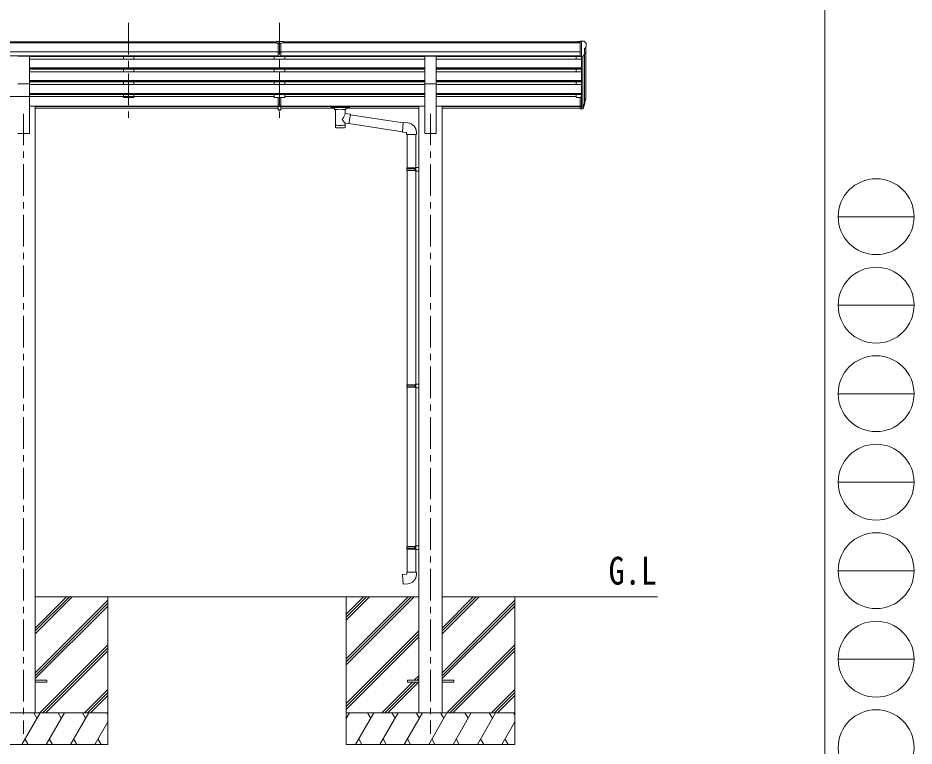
# Model space of a CAD drawing. Units: millimetres at full size, sheet at 1:30; details may follow other scales. Extents: x -8432 to 8432, y -5820 to 5820.
# Drawn here: x 4181 to 8432, y -3562 to -106 of the extents above; entities that cross this region are included whole.
import ezdxf
from ezdxf.enums import TextEntityAlignment as Align

# ---------------------------------------------------------------- set-up
doc = ezdxf.new("R2010")
doc.units = ezdxf.units.MM
doc.header["$LTSCALE"] = 30
doc.linetypes.add('CHAIN1', pattern=[8, 5, -1, 1, -1])
for name, color, linetype, lineweight in [('0-0_0', 7, 'Continuous', 9), ('0-1_本体', 5, 'CHAIN1', 9), ('0-3_ELV2', 4, 'Continuous', 9), ('0-9_OUTLINE', 7, 'Continuous', 9), ('F-0_240', 7, 'Continuous', 9)]:
    doc.layers.add(name, color=color, linetype=linetype, lineweight=lineweight)
doc.layers.add('0-7_SHAPE', color=7, linetype='Continuous')
doc.styles.add('ＭＳ ゴシック', font='')
doc.styles.get('ＭＳ ゴシック').set_extended_font_data('MS Gothic')

msp = doc.modelspace()

# ---------------------------------------------------------------- linework, layer by layer
at = {"layer": '0-0_0'}
for p, q in [((4263.53, -3030.15), (4439.16, -2854.52)), ((4263.53, -3016.01), (4425.02, -2854.52)), ((4263.53, -3001.87), (4410.88, -2854.52)), ((4263.53, -2854.52), (6083.13, -2854.52)), ((4263.53, -3214), (4608.33, -2869.2)), ((4263.53, -3228.14), (4608.33, -2883.34)), ((4608.33, -2854.52), (4608.33, -3554.52)), ((5738.33, -2854.52), (5738.33, -3554.52)), ((5738.33, -3148.7), (6032.51, -2854.52)), ((5738.33, -3162.84), (6046.65, -2854.52)), ((5738.33, -3176.98), (6060.79, -2854.52)), ((5738.33, -2964.85), (5848.66, -2854.52)), ((5738.33, -2950.71), (5834.52, -2854.52)), ((5738.33, -2936.57), (5820.38, -2854.52)), ((6193.53, -2854.52), (7214.33, -2854.52)), ((6193.53, -3030.15), (6369.16, -2854.52)), ((6193.53, -3016.01), (6355.02, -2854.52)), ((6193.53, -3001.87), (6340.88, -2854.52)), ((6193.53, -3214), (6538.33, -2869.2)), ((6193.53, -3228.14), (6538.33, -2883.34)), ((6538.33, -2854.52), (6538.33, -3554.52)), ((4263.53, -3242.28), (4608.33, -2897.48)), ((6193.53, -3242.28), (6538.33, -2897.48)), ((5738.33, -3360.83), (6083.13, -3016.03)), ((5738.33, -3374.97), (6083.13, -3030.17)), ((5738.33, -3389.11), (6083.13, -3044.31)), ((4285.14, -3404.52), (4608.33, -3081.33)), ((4299.28, -3404.52), (4608.33, -3095.47)), ((6215.14, -3404.52), (6538.33, -3081.33)), ((6229.28, -3404.52), (6538.33, -3095.47)), ((4313.42, -3404.52), (4608.33, -3109.61)), ((6243.42, -3404.52), (6538.33, -3109.61)), ((6061.27, -3250.02), (6083.13, -3228.16)), ((5906.77, -3404.52), (6052.27, -3259.02)), ((5920.91, -3404.52), (6066.41, -3259.02)), ((5935.06, -3404.52), (6080.56, -3259.02)), ((6075.41, -3250.02), (6083.13, -3242.3)), ((4497.27, -3404.52), (4608.33, -3293.46)), ((4511.41, -3404.52), (4608.33, -3307.6)), ((6427.27, -3404.52), (6538.33, -3293.46)), ((6441.41, -3404.52), (6538.33, -3307.6)), ((4525.56, -3404.52), (4608.33, -3321.75)), ((6455.56, -3404.52), (6538.33, -3321.75)), ((4608.33, -3404.52), (3808.33, -3404.52)), ((4199.49, -3554.52), (4286.09, -3404.52)), ((4271.09, -3430.5), (4256.09, -3404.52)), ((4314.96, -3554.52), (4401.56, -3404.52)), ((4386.56, -3430.5), (4371.56, -3404.52)), ((4430.43, -3554.52), (4517.03, -3404.52)), ((4487.03, -3404.52), (4502.03, -3430.5)), ((4602.5, -3404.52), (4608.33, -3414.62)), ((6538.33, -3404.52), (5738.33, -3404.52)), ((5738.33, -3432.02), (5754.21, -3404.52)), ((5783.08, -3554.52), (5869.68, -3404.52)), ((5854.68, -3430.5), (5839.68, -3404.52)), ((5898.55, -3554.52), (5985.15, -3404.52)), ((5970.15, -3430.5), (5955.15, -3404.52)), ((6014.02, -3554.52), (6100.62, -3404.52)), ((6085.62, -3430.5), (6070.62, -3404.52)), ((6129.49, -3554.52), (6216.09, -3404.52)), ((6201.09, -3430.5), (6186.09, -3404.52)), ((6244.96, -3554.52), (6331.56, -3404.52)), ((6316.56, -3430.5), (6301.56, -3404.52)), ((6360.43, -3554.52), (6447.03, -3404.52)), ((6417.03, -3404.52), (6432.03, -3430.5)), ((6532.5, -3404.52), (6538.33, -3414.62)), ((4545.9, -3554.52), (4608.33, -3446.38)), ((6475.9, -3554.52), (6538.33, -3446.38)), ((3808.33, -3554.52), (4608.33, -3554.52)), ((4214.49, -3528.54), (4229.48, -3554.52)), ((4329.96, -3528.54), (4344.95, -3554.52)), ((4445.43, -3528.54), (4460.42, -3554.52)), ((4560.9, -3528.54), (4575.89, -3554.52)), ((5738.33, -3554.52), (6538.33, -3554.52)), ((5798.07, -3528.54), (5813.07, -3554.52)), ((5913.54, -3528.54), (5928.54, -3554.52)), ((6029.02, -3528.54), (6044.02, -3554.52)), ((6144.49, -3528.54), (6159.48, -3554.52)), ((6259.96, -3528.54), (6274.95, -3554.52)), ((6375.43, -3528.54), (6390.42, -3554.52)), ((6490.9, -3528.54), (6505.89, -3554.52))]:
    msp.add_line(p, q, dxfattribs=at)
at = {"layer": '0-1_本体'}
for p, q in [((4706.33, -130.12), (4706.33, -607.63)), ((5422.33, -130.12), (5422.33, -607.63)), ((4208.33, -560.95), (4208.33, -3504.52)), ((6138.33, -560.95), (6138.33, -3504.52))]:
    msp.add_line(p, q, dxfattribs=at)
at = {"layer": '0-3_ELV2'}
for p, q in [((5405.83, -219.24), (-299.17, -219.24)), ((5405.83, -224.46), (-299.17, -224.46)), ((5405.83, -225.67), (5405.83, -217.83)), ((5405.83, -225.67), (5415.83, -225.67)), ((5422.33, -226.49), (5415.83, -226.09)), ((5415.83, -227.67), (5428.83, -227.67)), ((5428.83, -226.15), (5422.33, -226.47)), ((5428.83, -289.3), (5428.83, -224.02)), ((6847.83, -219.24), (5438.83, -219.24)), ((6847.83, -224.46), (5438.83, -224.46)), ((6847.83, -217.64), (6837.83, -217.73)), ((6837.83, -219.24), (6837.83, -217.73)), ((6847.83, -289.62), (6847.83, -217.64)), ((6866.33, -217.64), (6847.83, -217.64)), ((6854.33, -290.62), (6854.33, -217.64)), ((6866.33, -217.64), (6868.66, -217.78)), ((6868.33, -252.15), (6868.33, -268.43)), ((6873.8, -248.82), (6868.48, -251.89)), ((6869.42, -218.21), (6873.49, -224.01)), ((6874.33, -248.22), (6874.33, -482.88)), ((6876.33, -227.01), (6876.33, -227.64)), ((5415.83, -267.99), (-299.17, -267.99)), ((5415.83, -285.84), (-299.17, -285.84)), ((4180.83, -288.27), (4235.83, -288.27)), ((4235.83, -420.07), (4235.83, -288.27)), ((5415.83, -289.19), (4235.83, -289.19)), ((4681.33, -289.09), (4681.33, -301.6)), ((4731.33, -289.09), (4731.33, -301.5)), ((5397.33, -289.09), (5397.33, -301.6)), ((5415.83, -269.19), (5422.33, -269.36)), ((5415.83, -288.24), (5422.33, -288.63)), ((5422.33, -269.36), (5428.83, -269.19)), ((5422.33, -288.63), (5428.83, -288.24)), ((6847.83, -267.99), (5428.83, -267.99)), ((6847.83, -285.84), (5428.83, -285.84)), ((6110.83, -289.19), (5428.83, -289.19)), ((5447.33, -289.09), (5447.33, -301.5)), ((6110.83, -420.07), (6110.83, -288.27)), ((6110.83, -288.27), (6165.83, -288.27)), ((6165.83, -420.07), (6165.83, -288.27)), ((6847.83, -289.19), (6165.83, -289.19)), ((6829.33, -289.09), (6829.33, -301.6)), ((6847.83, -289.62), (6854.33, -289.62)), ((6854.33, -290.62), (6859.54, -290.3)), ((6854.33, -290.62), (6854.33, -483.24)), ((6860.33, -290.15), (6860.34, -528.02)), ((6861.95, -288.81), (6870.96, -273.22)), ((6869.36, -275.99), (6869.36, -509.59)), ((4235.83, -301.6), (6110.83, -301.6)), ((5422.33, -301.6), (5422.33, -349.29)), ((6165.83, -301.6), (6854.33, -301.6)), ((4235.83, -343.48), (6110.83, -343.48)), ((4235.83, -344.97), (6110.83, -344.97)), ((4235.83, -349.29), (6110.83, -349.29)), ((4235.83, -362.15), (6110.83, -362.15)), ((4681.33, -349.29), (4681.33, -362.15)), ((4731.33, -349.29), (4731.33, -362.15)), ((5397.33, -349.29), (5397.33, -362.15)), ((5422.33, -362.15), (5422.33, -409.84)), ((5447.33, -349.29), (5447.33, -362.15)), ((6165.83, -343.48), (6854.33, -343.48)), ((6165.83, -344.97), (6854.33, -344.97)), ((6165.83, -349.29), (6854.33, -349.29)), ((6165.83, -362.15), (6854.33, -362.15)), ((6829.33, -349.29), (6829.33, -362.15)), ((4180.83, -420.07), (4235.83, -420.07)), ((4235.83, -404.02), (6110.83, -404.02)), ((4235.83, -405.52), (6110.83, -405.52)), ((4235.83, -409.84), (6110.83, -409.84)), ((4235.83, -420.07), (4235.83, -654.52)), ((4235.83, -422.7), (6110.83, -422.7)), ((4681.33, -409.84), (4681.33, -422.6)), ((4731.33, -409.84), (4731.33, -422.7)), ((5397.33, -409.84), (5397.33, -422.6)), ((5422.33, -470.39), (5422.33, -422.7)), ((5447.33, -409.84), (5447.33, -422.7)), ((6110.83, -420.07), (6110.83, -654.52)), ((6110.83, -420.07), (6165.83, -420.07)), ((6165.83, -404.02), (6854.33, -404.02)), ((6165.83, -405.52), (6854.33, -405.52)), ((6165.83, -409.84), (6854.33, -409.84)), ((6165.83, -420.07), (6165.83, -654.52)), ((6165.83, -422.7), (6854.33, -422.7)), ((6829.33, -409.84), (6829.33, -422.7)), ((4235.83, -464.57), (6110.83, -464.57)), ((4235.83, -466.07), (6110.83, -466.07)), ((6165.83, -464.57), (6854.33, -464.57)), ((6165.83, -466.07), (6854.33, -466.07)), ((4235.83, -478.93), (3965.33, -478.93)), ((5397.33, -478.93), (4015.33, -478.93)), ((4235.83, -470.39), (6110.83, -470.39)), ((4681.33, -470.39), (4681.33, -483.88)), ((4731.33, -483.88), (4681.33, -483.88)), ((4731.33, -470.39), (4731.33, -483.88)), ((5397.33, -470.39), (5397.33, -483.88)), ((5447.33, -483.88), (5397.33, -483.88)), ((5415.83, -543.6), (5415.83, -483.88)), ((5428.83, -543.6), (5428.83, -483.88)), ((5447.33, -470.39), (5447.33, -483.88)), ((6110.83, -478.93), (5447.33, -478.93)), ((6165.83, -470.39), (6854.33, -470.39)), ((6829.33, -478.93), (6165.83, -478.93)), ((6829.33, -470.39), (6829.33, -483.88)), ((6829.33, -483.88), (6847.83, -483.88)), ((6847.83, -483.24), (6847.83, -537.28)), ((6847.83, -483.24), (6854.33, -483.24)), ((6854.33, -483.24), (6854.33, -538.02)), ((6872.63, -496.06), (6869.36, -503.12)), ((6873.24, -497.43), (6869.36, -505.38)), ((6870.92, -508.71), (6870.58, -513.11)), ((4263.53, -525.52), (4235.83, -525.52)), ((4263.53, -525.52), (4263.53, -3404.52)), ((4263.53, -525.95), (5415.83, -525.95)), ((4263.53, -527.34), (5415.83, -527.34)), ((5415.83, -535.03), (4263.53, -535.03)), ((5415.83, -521.36), (5428.83, -521.36)), ((5415.83, -526.76), (5428.83, -526.76)), ((5415.83, -542.54), (5422.33, -542.94)), ((5422.33, -542.94), (5428.83, -542.54)), ((5428.83, -525.95), (6083.13, -525.95)), ((5428.83, -527.34), (6083.13, -527.34)), ((5682.83, -535.03), (5428.83, -535.03)), ((6083.13, -535.03), (5736.83, -535.03)), ((6083.13, -525.52), (6083.13, -3404.52)), ((6083.13, -525.52), (6110.83, -525.52)), ((6193.53, -525.52), (6165.83, -525.52)), ((6193.53, -525.52), (6193.53, -3404.52)), ((6193.53, -525.95), (6847.83, -525.95)), ((6193.53, -527.34), (6847.83, -527.34)), ((6847.83, -535.03), (6193.53, -535.03)), ((6847.83, -523.38), (6854.33, -523.38)), ((6847.83, -528.25), (6854.33, -528.25)), ((6847.83, -537.28), (6854.33, -537.28)), ((6854.33, -528.27), (6859.46, -528.27)), ((6854.33, -530.08), (6859.17, -530.08)), ((6854.33, -538.02), (6859.17, -538.02)), ((6860.76, -527.6), (6868.52, -512.19)), ((6869.97, -512.55), (6861.77, -528.73)), ((6870.58, -513.11), (6861.77, -536.66)), ((4180.83, -654.52), (4235.83, -654.52)), ((6110.83, -654.52), (6165.83, -654.52)), ((4263.53, -3250.02), (4318.33, -3250.02)), ((4263.53, -3259.02), (4318.33, -3259.02)), ((4318.33, -3250.02), (4318.33, -3259.02)), ((6028.33, -3250.02), (6028.33, -3259.02)), ((6083.13, -3250.02), (6028.33, -3250.02)), ((6083.13, -3259.02), (6028.33, -3259.02)), ((6248.33, -3250.02), (6193.53, -3250.02))]:
    msp.add_line(p, q, dxfattribs=at)
for points in [[(5405.83, -217.83), (5423.83, -217.67), (5438.83, -217.8)], [(5428.83, -289.3), (5422.33, -289.7), (5415.83, -289.3), (5415.83, -223.96)], [(5428.83, -225.63), (5438.83, -225.54), (5438.83, -217.8)], [(5428.83, -270.3), (5425.57, -270.38), (5422.33, -270.46), (5419.09, -270.38), (5415.83, -270.3)], [(5428.83, -543.6), (5422.33, -544), (5415.83, -543.6)], [(6248.33, -3250.02), (6248.33, -3259.02), (6193.53, -3259.02)]]:
    msp.add_lwpolyline(points, dxfattribs=at)
for centre, radius, start, end in [((6868.63, -252.15), 0.3, 120, 180), ((6868.6, -218.78), 1, 35, 86.5), ((6873.33, -227.01), 3, 0, 87), ((6869.42, -244.45), 6.18, 315.00103, 354.2965), ((6674.33, -227.64), 202, 355.05096, 0), ((6859.36, -287.31), 3, 273.5, 330), ((6868.63, -268.43), 0.3, 180, 265.2833), ((6868.36, -271.72), 3, 330, 85.2833), ((6843.74, -486.56), 30.41, 341.80266, 352.8448), ((6845.15, -488.32), 29.53, 342.01856, 353.49194)]:
    msp.add_arc(centre, radius, start, end, dxfattribs=at)
for centre, major_axis, ratio, start_param, end_param in [((5446.9, -227.98), (24.57, -1.51), 0.121868, 3.1422238, 3.1491027), ((6784.41, -488.65), (88.05, 0), 0.90356, 5.9828017, 6.0168888), ((6869.62, -508.71), (-1.3, 0), 0.90356, 2.9359903, 4.9130961), ((6783.7, -492.52), (89.07, 0), 0.90356, 6.0316505, 6.077583), ((6786.47, -482.07), (-87.93, 4.42), 0.541684, 3.060334, 3.2172517), ((6785.68, -488.75), (89.06, 1.43), 0.57596, 6.1985533, 6.3701348), ((6859.17, -527.37), (3, 0), 0.90356, 4.712389, 5.7595865), ((6859.17, -535.31), (-3, 0), 0.90356, 1.5707963, 2.6179939), ((6859.46, -526.92), (1.5, 0), 0.90356, 4.712389, 5.7595865)]:
    msp.add_ellipse(centre, major_axis=major_axis, ratio=ratio, start_param=start_param, end_param=end_param, dxfattribs=at)
at = {"layer": '0-9_OUTLINE'}
for p, q in [((5666.33, -528.12), (5666.33, -533.88)), ((5668.33, -527.46), (5751.33, -527.46)), ((5668.33, -529.63), (5751.33, -529.63)), ((5668.33, -534.54), (5682.83, -534.54)), ((5682.83, -540.19), (5682.83, -533.64)), ((5686.93, -541.11), (5686.91, -626.55)), ((5732.73, -559.85), (5732.73, -541.11)), ((5736.83, -540.19), (5736.83, -533.64)), ((5736.83, -534.54), (5751.33, -534.54)), ((5753.33, -528.12), (5753.33, -533.88)), ((5757.95, -563.76), (5732.73, -559.84)), ((5757.95, -563.76), (5750.93, -609.02)), ((6008.93, -604.76), (5757.64, -565.77)), ((5732.75, -626.55), (5732.73, -605.88)), ((5732.73, -606.19), (5750.93, -609.02)), ((6005.27, -646.69), (5751.2, -607.28)), ((6029.94, -604.63), (6009.1, -602.81)), ((6025.02, -660.38), (6071.02, -660.38)), ((6027.13, -660.38), (6027.13, -818.59)), ((6069.13, -660.38), (6069.13, -816.03)), ((6071.02, -660.38), (6071.02, -649.46)), ((6025.13, -820.59), (6026.13, -818.59)), ((6025.13, -820.59), (6069.13, -820.59)), ((6025.13, -820.59), (6025.13, -828.59)), ((6025.13, -828.59), (6069.13, -828.59)), ((6025.13, -828.59), (6026.13, -830.59)), ((6026.13, -818.59), (6069.13, -818.59)), ((6026.13, -830.59), (6069.13, -830.59)), ((6027.13, -830.59), (6027.13, -1847.28)), ((6064.65, -820.59), (6064.22, -818.59)), ((6067.13, -816.09), (6083.13, -815.62)), ((6067.13, -818.09), (6067.13, -816.09)), ((6067.13, -818.09), (6069.13, -818.09)), ((6067.13, -833.09), (6067.13, -831.09)), ((6067.13, -833.09), (6083.13, -833.56)), ((6069.13, -833.15), (6069.13, -1844.72)), ((6083.13, -815.62), (6083.13, -833.56)), ((6025.13, -1849.28), (6026.13, -1847.28)), ((6025.13, -1849.28), (6069.13, -1849.28)), ((6025.13, -1849.28), (6025.13, -1857.28)), ((6025.13, -1857.28), (6069.13, -1857.28)), ((6025.13, -1857.28), (6026.13, -1859.28)), ((6026.13, -1847.28), (6069.13, -1847.28)), ((6026.13, -1859.28), (6069.13, -1859.28)), ((6027.13, -1859.28), (6027.13, -2614.96)), ((6064.65, -1849.28), (6064.22, -1847.28)), ((6067.13, -1844.78), (6083.13, -1844.3)), ((6067.13, -1846.78), (6067.13, -1844.78)), ((6067.13, -1846.78), (6069.13, -1846.78)), ((6067.13, -1861.78), (6067.13, -1859.78)), ((6067.13, -1861.78), (6083.13, -1862.25)), ((6069.13, -1861.83), (6069.13, -2612.4)), ((6083.13, -1844.3), (6083.13, -1862.25)), ((6025.13, -2616.96), (6026.13, -2614.96)), ((6025.13, -2616.96), (6069.13, -2616.96)), ((6025.13, -2616.96), (6025.13, -2624.96)), ((6025.13, -2624.96), (6069.13, -2624.96)), ((6025.13, -2624.96), (6026.13, -2626.96)), ((6026.13, -2614.96), (6069.13, -2614.96)), ((6026.13, -2626.96), (6069.13, -2626.96)), ((6027.13, -2626.96), (6027.13, -2736.96)), ((6064.65, -2616.96), (6064.22, -2614.96)), ((6067.13, -2612.46), (6083.13, -2611.99)), ((6067.13, -2614.46), (6067.13, -2612.46)), ((6067.13, -2614.46), (6069.13, -2614.46)), ((6067.13, -2629.46), (6067.13, -2627.46)), ((6067.13, -2629.46), (6083.13, -2629.93)), ((6069.13, -2629.52), (6069.13, -2736.96)), ((6083.13, -2611.99), (6083.13, -2629.93)), ((6025.13, -2736.96), (6071.13, -2736.96)), ((6025.13, -2746.96), (6025.13, -2736.96)), ((6071.13, -2736.96), (6071.13, -2747.88))]:
    msp.add_line(p, q, dxfattribs=at)
for points in [[(5666.33, -528.12), (5666.37, -527.93), (5666.45, -527.79), (5666.55, -527.69), (5666.65, -527.63), (5666.77, -527.59), (5667.06, -527.53), (5667.55, -527.48), (5668.1, -527.46), (5668.33, -527.46)], [(5666.33, -533.88), (5666.37, -534.07), (5666.45, -534.21), (5666.55, -534.3), (5666.65, -534.36), (5666.77, -534.41), (5667.06, -534.47), (5667.55, -534.52), (5668.1, -534.54), (5668.33, -534.54)], [(5751.33, -527.46), (5751.68, -527.46), (5752.21, -527.49), (5752.66, -527.54), (5752.97, -527.61), (5753.14, -527.71), (5753.25, -527.85), (5753.32, -528.03), (5753.33, -528.12)], [(5751.33, -534.54), (5751.68, -534.54), (5752.21, -534.51), (5752.66, -534.46), (5752.97, -534.38), (5753.14, -534.29), (5753.25, -534.15), (5753.32, -533.97), (5753.33, -533.88)], [(6009.1, -602.81), (6005.1, -648.64), (6025.02, -650.38), (6025.02, -660.38)], [(6064.65, -820.59), (6064.65, -828.59), (6064.22, -830.59)], [(6067.13, -831.09), (6069.13, -831.09), (6069.13, -818.09)], [(6064.65, -1849.28), (6064.65, -1857.28), (6064.22, -1859.28)], [(6067.13, -1859.78), (6069.13, -1859.78), (6069.13, -1846.78)], [(6064.65, -2616.96), (6064.65, -2624.96), (6064.22, -2626.96)], [(6067.13, -2627.46), (6069.13, -2627.46), (6069.13, -2614.46)], [(6030.05, -2792.71), (6009.21, -2794.53), (6005.21, -2748.71), (6025.13, -2746.96)]]:
    msp.add_lwpolyline(points, dxfattribs=at)
for centre, start, end in [((6026.02, -649.46), 0, 85), ((6026.13, -2747.88), 275, 0)]:
    msp.add_arc(centre, 45, start, end, dxfattribs=at)
for centre, major_axis, ratio, start_param, end_param in [((5668.33, -529.85), (2, 0), 0.109601, 3.1415927, 4.712389), ((5709.83, -540.1), (27.06, 0), 0.069685, 3.1415927, 6.2831853), ((5709.83, -533.64), (27, 0), 0.070066, 6.2831853, 9.424778), ((5720.83, -537.62), (16, 0), 0.361356, 6.2636979, 6.2831853), ((5751.33, -529.85), (2, 0), 0.109601, 4.712389, 6.2831853), ((5709.83, -586.39), (-22.81, -26.62), 0.234429, 1.6855472, 3.1268519), ((5712.38, -583.74), (20.32, -22.25), 0.045535, 0.0389954, 1.3075346), ((5709.83, -626.55), (22.92, 0), 0.101955, 3.1415499, 6.2833984), ((5709.83, -614.11), (22.91, 0), 0.122865, 3.1415927, 6.2831853)]:
    msp.add_ellipse(centre, major_axis=major_axis, ratio=ratio, start_param=start_param, end_param=end_param, dxfattribs=at)
at = {"layer": 'F-0_240', "color": 5}
msp.add_line((8007.94, 5820), (8007.94, -5820), dxfattribs=at)
at = {"layer": 'F-0_240', "color": 4}
for p, q in [((8072.06, -1050), (8432.06, -1050)), ((8072.06, -1470), (8432.06, -1470)), ((8072.06, -1890), (8432.06, -1890)), ((8072.06, -2310), (8432.06, -2310)), ((8072.06, -2730), (8432.06, -2730)), ((8072.06, -3150), (8432.06, -3150))]:
    msp.add_line(p, q, dxfattribs=at)
for centre in [(8252.05, -1050), (8252.05, -1470), (8252.05, -1890), (8252.05, -2310), (8252.05, -2730), (8252.05, -3150), (8252.05, -3570)]:
    msp.add_circle(centre, 180, dxfattribs=at)

# ---------------------------------------------------------------- texts
at = {"layer": '0-7_SHAPE', "style": 'ＭＳ ゴシック', "width": 0.85}
msp.add_text('G.L', height=132, dxfattribs=at).set_placement((6982.71, -2835.34), align=Align.BOTTOM_LEFT)

doc.saveas('drawing.dxf')
